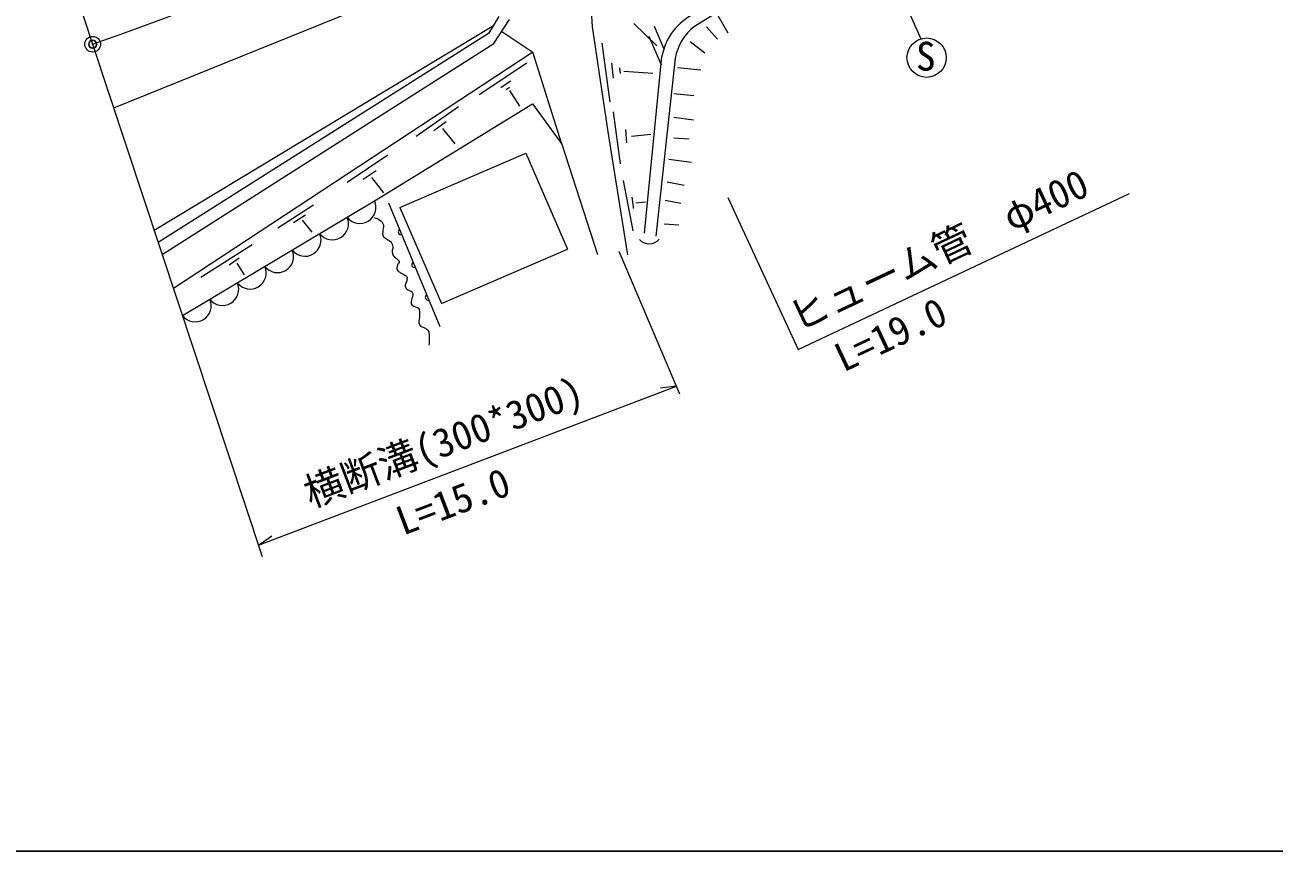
# Model space of a CAD drawing. Units: millimetres on the paper, with parts at other scales. Extents: x 40 to 680, y 20 to 380.
# Drawn here: x 80.5 to 159.8, y 205 to 257.5 of the extents above; entities that cross this region are included whole.
import ezdxf
from ezdxf.enums import TextEntityAlignment as Align

# ---------------------------------------------------------------- set-up
doc = ezdxf.new("R2010")
doc.units = ezdxf.units.MM
doc.header["$PDMODE"] = 32
doc.header["$PDSIZE"] = 0.5
doc.linetypes.add('CHAIN', pattern=[18.5, 12, -1.5, 3.5, -1.5])
for name, color, linetype, lineweight in [('M-BGD', 7, 'Continuous', 13), ('M-BMK', 2, 'CHAIN', 13), ('M-BMK-SRVR', 3, 'Continuous', 13), ('M-STR-HTXT', 7, 'Continuous', 13), ('M-STR-STRD', 7, 'Continuous', 25)]:
    doc.layers.add(name, color=color, linetype=linetype, lineweight=lineweight)
doc.layers.add('M-OTRS', color=6, linetype='Continuous')
doc.styles.add('ＭＳ ゴシック', font='')
doc.styles.get('ＭＳ ゴシック').set_extended_font_data('MS Gothic')

msp = doc.modelspace()

# ---------------------------------------------------------------- linework, layer by layer
at = {"layer": 'M-BGD'}
for p, q in [((130.83, 271.594), (137.359, 256.591)), ((130.703, 262.191), (122.997, 257.379)), ((86.097, 252.208), (107.074, 260.697)), ((110.55, 258.005), (109.906, 256.927)), ((116.506, 257.363), (116.462, 258.038)), ((125.134, 256.955), (124.503, 258.05)), ((88.662, 244.452), (110.218, 257.449)), ((110.244, 256.302), (111.23, 257.821)), ((117.513, 250.685), (116.506, 257.363)), ((119.126, 257.568), (120.607, 256.148)), ((120.423, 257.409), (121.041, 255.964)), ((124.459, 256.578), (123.749, 257.358)), ((109.906, 256.927), (88.925, 243.658)), ((89.18, 242.886), (110.244, 256.302)), ((110.754, 257.057), (112.713, 255.742)), ((117.622, 252.564), (117.123, 256.325)), ((120.091, 256.774), (120.869, 254.955)), ((123.653, 255.684), (122.715, 256.402)), ((112.713, 255.742), (89.889, 240.743)), ((114.566, 249.897), (112.713, 255.742)), ((109.316, 253.056), (112.347, 255.077)), ((117.719, 255.045), (117.833, 254.089)), ((118.227, 254.764), (118.262, 254.396)), ((119.816, 244.243), (120.919, 255.464)), ((121.768, 255.363), (120.536, 244.066)), ((123.391, 254.615), (121.906, 254.744)), ((110.684, 253.495), (111.304, 253.933)), ((118.508, 254.536), (120.348, 254.423)), ((111.035, 253.372), (111.245, 253.524)), ((111.239, 253.308), (111.865, 252.326)), ((121.678, 253.113), (122.947, 252.991)), ((102.664, 246.307), (112.697, 252.461)), ((112.697, 252.461), (114.566, 249.897)), ((105.307, 250.407), (107.998, 252.291)), ((117.83, 251.96), (118.277, 248.66)), ((122.936, 251.435), (121.687, 251.606)), ((106.437, 250.783), (107.209, 251.336)), ((106.981, 250.906), (107.761, 249.916)), ((118.601, 250.845), (118.677, 249.997)), ((118.747, 242.865), (117.513, 250.685)), ((118.987, 250.412), (120.22, 250.54)), ((122.66, 250.212), (121.687, 250.291)), ((100.924, 247.487), (103.513, 249.228)), ((104.271, 245.885), (112.278, 249.342)), ((112.278, 249.342), (114.915, 243.235)), ((114.566, 249.897), (116.82, 242.897)), ((122.799, 248.74), (121.353, 248.933)), ((101.935, 247.69), (102.777, 248.229)), ((102.461, 247.791), (103.229, 246.821)), ((119.087, 244.389), (118.473, 247.597)), ((122.332, 247.283), (121.246, 247.485)), ((90.46, 239.015), (102.664, 246.307)), ((96.52, 244.594), (98.781, 246.041)), ((103.554, 246.172), (106.808, 238.313)), ((119.122, 245.923), (119.025, 246.528)), ((119.262, 246.177), (119.876, 246.247)), ((122.131, 246.144), (121.123, 246.328)), ((97.519, 244.936), (98.282, 245.423)), ((104.271, 245.885), (106.908, 239.778)), ((119.122, 245.818), (119.122, 245.923)), ((98.058, 245.068), (98.689, 244.305)), ((121.999, 244.759), (121.07, 244.829)), ((91.639, 241.465), (94.891, 243.525)), ((106.908, 239.778), (114.915, 243.235)), ((93.427, 242.246), (94.067, 242.675)), ((93.909, 242.342), (94.391, 241.606))]:
    msp.add_line(p, q, dxfattribs=at)
msp.add_circle((137.737, 255.4), 1.25, dxfattribs=at)
for centre, radius, start, end in [((124.562, 254.836), 3.697, 119.63993, 170.21481), ((124.926, 254.82), 3.204, 127.02632, 170.25951), ((101.729, 245.891), 1.023, 217.75683, 23.96021), ((99.986, 244.85), 1.023, 217.75683, 23.96021), ((104.345, 244.332), 0.177, 121.28954, 283.69472), ((98.243, 243.808), 1.023, 217.75683, 23.96021), ((120.115, 244.416), 0.843, 222.94016, 318.66616), ((96.499, 242.766), 1.023, 217.75683, 23.96021), ((94.756, 241.724), 1.023, 217.75683, 23.96021), ((105.206, 242.253), 0.177, 121.28954, 283.69472), ((93.012, 240.683), 1.023, 217.75683, 23.96021), ((91.269, 239.641), 1.023, 217.75683, 23.96021), ((106.066, 240.174), 0.177, 121.28954, 283.69472)]:
    msp.add_arc(centre, radius, start, end, dxfattribs=at)
msp.add_open_spline([(102.639, 245.241), (102.805, 245.196), (102.887, 245.176), (103.009, 245.076), (103.119, 244.984), (103.19, 244.921), (103.231, 244.783), (103.268, 244.66), (103.194, 244.585), (103.196, 244.456), (103.198, 244.287), (103.137, 244.161), (103.237, 244.024), (103.288, 243.954), (103.348, 243.947), (103.418, 243.895), (103.548, 243.8), (103.658, 243.779), (103.745, 243.644), (103.825, 243.52), (103.814, 243.421), (103.818, 243.273), (103.821, 243.172), (103.761, 243.115), (103.783, 243.016), (103.808, 242.905), (103.848, 242.848), (103.918, 242.759), (103.976, 242.683), (104.035, 242.666), (104.099, 242.595), (104.159, 242.529), (104.227, 242.503), (104.239, 242.414), (104.248, 242.347), (104.156, 242.339), (104.14, 242.274), (104.101, 242.116), (104.031, 241.984), (104.134, 241.859), (104.189, 241.791), (104.248, 241.784), (104.321, 241.736), (104.475, 241.634), (104.606, 241.621), (104.714, 241.47), (104.771, 241.39), (104.718, 241.317), (104.708, 241.219), (104.693, 241.08), (104.589, 241.011), (104.614, 240.874), (104.629, 240.794), (104.643, 240.737), (104.708, 240.687), (104.807, 240.611), (104.897, 240.629), (105, 240.559), (105.057, 240.519), (105.08, 240.479), (105.099, 240.413), (105.146, 240.255), (105.007, 240.166), (105.007, 240.002), (105.008, 239.881), (104.956, 239.779), (105.043, 239.694), (105.185, 239.555), (105.354, 239.602), (105.498, 239.464), (105.523, 239.441), (105.504, 239.412), (105.506, 239.379), (105.517, 239.21), (105.516, 239.115), (105.518, 238.946), (105.521, 238.742), (105.422, 238.604), (105.518, 238.424), (105.587, 238.294), (105.721, 238.315), (105.845, 238.237), (105.924, 238.188), (105.983, 238.174), (106.04, 238.101), (106.185, 237.916), (106.134, 237.743), (106.14, 237.508), (106.143, 237.361), (106.142, 237.302), (106.122, 237.131)], degree=3, knots=[0, 0, 0, 0, 1, 1, 1, 2, 2, 2, 3, 3, 3, 4, 4, 4, 5, 5, 5, 6, 6, 6, 7, 7, 7, 8, 8, 8, 9, 9, 9, 10, 10, 10, 11, 11, 11, 12, 12, 12, 13, 13, 13, 14, 14, 14, 15, 15, 15, 16, 16, 16, 17, 17, 17, 18, 18, 18, 19, 19, 19, 20, 20, 20, 21, 21, 21, 22, 22, 22, 23, 23, 23, 24, 24, 24, 25, 25, 25, 26, 26, 26, 27, 27, 27, 28, 28, 28, 29, 29, 29, 30, 30, 30, 30], dxfattribs=at)
at = {"layer": 'M-BMK'}
msp.add_arc((-44.771, 622.106), 388.104, 289.49639, 294.7266, dxfattribs=at)
at = {"layer": 'M-BMK-SRVR'}
for p, q in [((71.711, 295.7), (84.758, 256.254)), ((84.758, 256.254), (95.52, 223.719))]:
    msp.add_line(p, q, dxfattribs=at)
msp.add_circle((84.758, 256.254), 0.5, dxfattribs=at)
msp.add_point((84.758, 256.254), dxfattribs=at)
at = {"layer": 'M-OTRS'}
msp.add_point((84.758, 256.254), dxfattribs=at)
at = {"layer": 'M-STR-HTXT'}
for p, q in [((129.566, 236.853), (150.615, 246.765)), ((125.1, 246.511), (129.566, 236.853)), ((122.058, 234.033), (118.207, 243.086)), ((95.285, 224.429), (121.845, 234.533)), ((121.845, 234.533), (120.821, 234.411)), ((95.285, 224.429), (96.13, 225.018))]:
    msp.add_line(p, q, dxfattribs=at)
at = {"layer": 'M-STR-STRD'}
msp.add_line((40, 205), (579, 205), dxfattribs=at)

# ---------------------------------------------------------------- texts
at = {"layer": 'M-BGD', "style": 'ＭＳ ゴシック'}
msp.add_text('S', height=1.833, dxfattribs=at).set_placement((137.059, 254.026), align=Align.BOTTOM_LEFT)
at = {"layer": 'M-STR-HTXT', "style": 'ＭＳ ゴシック'}
for s, rotation, p in [('ヒューム管\u3000φ400', 25.217, (129.779, 237.442)), ('L=19.0', 25.217, (132.682, 234.892)), ('横断溝(300*300)', 20.827, (98.811, 226.282)), ('L=15.0', 20.827, (104.672, 224.514))]:
    msp.add_text(s, height=1.833, rotation=rotation, dxfattribs=at).set_placement(p, align=Align.BOTTOM_LEFT)

doc.saveas('drawing.dxf')
